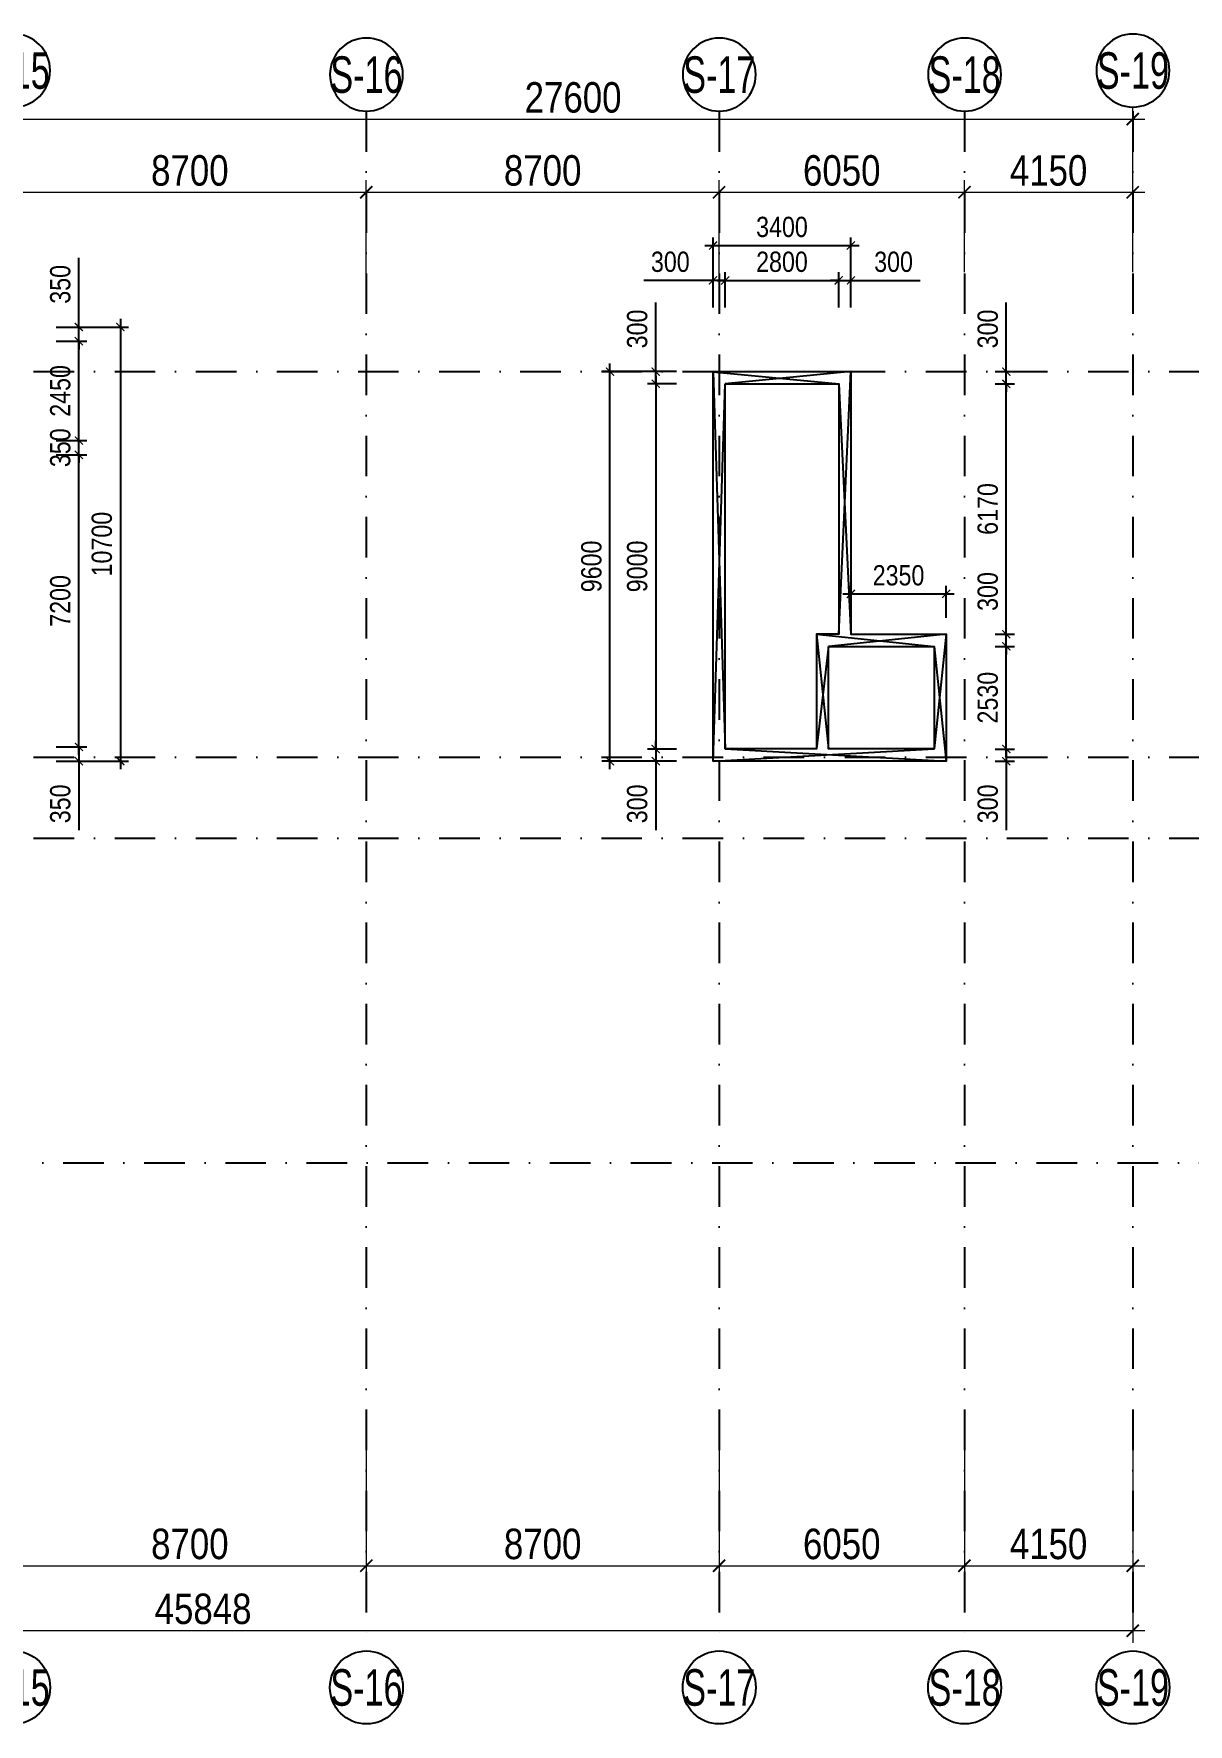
# Model space of a CAD drawing. Header units: millimetres. Extents: x 13965 to 1327256, y -72704 to 46237.
# Drawn here: x 1256346 to 1284813, y -45899 to -4237 of the extents above; entities that cross this region are included whole.
import ezdxf
from ezdxf.enums import TextEntityAlignment as Align

# ---------------------------------------------------------------- set-up
doc = ezdxf.new("R2010")
doc.units = ezdxf.units.MM
doc.header["$MEASUREMENT"] = 0
doc.linetypes.add('DASHDOT', pattern=[1, 0.5, -0.25, 0, -0.25])
for name, color, linetype in [('AUDIT_I_220807103235-17', 50, 'Continuous'), ('ccu11-Thay', 7, 'Continuous'), ('KC2-DIM', 251, 'Continuous'), ('KT-Dim', 8, 'Continuous'), ('KT-Luoi truc South Tower', 8, 'DASHDOT'), ('Xref_ST_MBDV Cot vach 30.7.2022|Xref_ST_MBDV Cot vach 30.7.2022|Xref_ST_MBDV Cot vach 30.7.2022|Xref_ST_MBDV Cot vach 30.7.2022|A-GRID-SYM', 50, 'Continuous')]:
    doc.layers.add(name, color=color, linetype=linetype)
doc.layers.add('KT-Kich thuoc', color=159, linetype='Continuous', lineweight=18)
doc.styles.add('Arial Narrow', font='ARIALN.TTF')
doc.styles.add('HBA-Text', font='GOTHIC.TTF')
doc.dimstyles.new('ccu12-200', dxfattribs={"dimscale": 200, "dimtxt": 2.5, "dimasz": 1, "dimexe": 1, "dimexo": 2, "dimgap": 1, "dimtad": 1, "dimdec": 0, "dimdsep": 46, "dimtxsty": 'Arial Narrow', "dimblk": 'ARCHTICK', "dimcen": -1, "dimdle": 1, "dimclrd": 256, "dimclre": 256, "dimclrt": 3, "dimadec": 0, "dimazin": 2, "dimtfac": 0.1, "dimtdec": 0, "dimtmove": 0, "dimatfit": 1, "dimldrblk": 'ARCHTICK', "dimfxl": 1, "dimtvp": 0.833333, "dimtolj": 1, "dimtzin": 12, "dimarcsym": 0})
doc.dimstyles.new('CCU_1-300', dxfattribs={"dimscale": 300, "dimtxt": 2.5, "dimasz": 1, "dimexe": 1, "dimexo": 2, "dimgap": 0.5, "dimtad": 1, "dimdec": 0, "dimdsep": 46, "dimtxsty": 'Arial Narrow', "dimblk": 'ARCHTICK', "dimcen": -1, "dimdle": 1, "dimclrd": 256, "dimclre": 256, "dimclrt": 3, "dimadec": 0, "dimazin": 2, "dimtfac": 0.1, "dimtdec": 0, "dimtix": 1, "dimtmove": 2, "dimatfit": 1, "dimfxl": 1, "dimtvp": 0.833333, "dimtolj": 1, "dimtzin": 12, "dimarcsym": 0})

# ---------------------------------------------------------------- blocks, each defined once
blk = doc.blocks.new('_ArchTick')
at = {"color": 0, "const_width": 0.15}
blk.add_lwpolyline([(-0.5, -0.5), (0.5, 0.5)], dxfattribs=at)
blk = doc.blocks.new('*D1047')
at = {"layer": 'Defpoints', "color": 0, "transparency": 16777216}
for p in [(-52171, 1204), (-6323, 1204), (-6323, -3959)]:
    blk.add_point(p, dxfattribs=at)
at = {"layer": 'KT-Kich thuoc', "lineweight": -2, "transparency": 16777216}
for p, q in [((-52171, 604), (-52171, -4259)), ((-6323, 604), (-6323, -4259)), ((-52471, -3959), (-6023, -3959))]:
    blk.add_line(p, q, dxfattribs=at)
at = {"layer": 'KT-Kich thuoc', "lineweight": -2, "transparency": 16777216, "xscale": 300, "yscale": 300, "zscale": 300, "rotation": 180}
blk.add_blockref('_ArchTick', (-52171, -3959), dxfattribs=at)
at = {"layer": 'KT-Kich thuoc', "lineweight": -2, "transparency": 16777216, "xscale": 300, "yscale": 300, "zscale": 300}
blk.add_blockref('_ArchTick', (-6323, -3959), dxfattribs=at)
at = {"layer": 'KT-Kich thuoc', "color": 3, "transparency": 16777216, "insert": (-29247, -3426), "char_height": 750, "attachment_point": 5, "style": 'Arial Narrow'}
blk.add_mtext('\\A1;45848', dxfattribs=at)
blk = doc.blocks.new('*D1069')
at = {"layer": 'Defpoints', "color": 0, "transparency": 16777216}
for p in [(-25223, 31492), (-33923, 28684, 0), (-25223, 28649, 0)]:
    blk.add_point(p, dxfattribs=at)
at = {"layer": 'KT-Kich thuoc', "lineweight": -2, "transparency": 16777216}
for p, q in [((-33923, 29284), (-33923, 31792)), ((-25223, 29249), (-25223, 31792)), ((-34223, 31492), (-24923, 31492))]:
    blk.add_line(p, q, dxfattribs=at)
at = {"layer": 'KT-Kich thuoc', "lineweight": -2, "transparency": 16777216, "xscale": 300, "yscale": 300, "zscale": 300, "rotation": 180}
blk.add_blockref('_ArchTick', (-33923, 31492), dxfattribs=at)
at = {"layer": 'KT-Kich thuoc', "lineweight": -2, "transparency": 16777216, "xscale": 300, "yscale": 300, "zscale": 300}
blk.add_blockref('_ArchTick', (-25223, 31492), dxfattribs=at)
at = {"layer": 'KT-Kich thuoc', "color": 3, "transparency": 16777216, "insert": (-29573, 32025), "char_height": 750, "attachment_point": 5, "style": 'Arial Narrow'}
blk.add_mtext('\\A1;8700', dxfattribs=at)
blk = doc.blocks.new('*D1070')
at = {"layer": 'Defpoints', "color": 0, "transparency": 16777216}
for p in [(-16523, 31492), (-16523, 28791, 0), (-25223, 28649, 0)]:
    blk.add_point(p, dxfattribs=at)
at = {"layer": 'KT-Kich thuoc', "lineweight": -2, "transparency": 16777216}
for p, q in [((-25223, 29249), (-25223, 31792)), ((-16523, 29391), (-16523, 31792)), ((-25523, 31492), (-16223, 31492))]:
    blk.add_line(p, q, dxfattribs=at)
at = {"layer": 'KT-Kich thuoc', "lineweight": -2, "transparency": 16777216, "xscale": 300, "yscale": 300, "zscale": 300, "rotation": 180}
blk.add_blockref('_ArchTick', (-25223, 31492), dxfattribs=at)
at = {"layer": 'KT-Kich thuoc', "lineweight": -2, "transparency": 16777216, "xscale": 300, "yscale": 300, "zscale": 300}
blk.add_blockref('_ArchTick', (-16523, 31492), dxfattribs=at)
at = {"layer": 'KT-Kich thuoc', "color": 3, "transparency": 16777216, "insert": (-20873, 32025), "char_height": 750, "attachment_point": 5, "style": 'Arial Narrow'}
blk.add_mtext('\\A1;8700', dxfattribs=at)
blk = doc.blocks.new('*D1071')
at = {"layer": 'Defpoints', "color": 0, "transparency": 16777216}
for p in [(-10473, 31492), (-16523, 28791), (-10473, 28921, 0)]:
    blk.add_point(p, dxfattribs=at)
at = {"layer": 'KT-Kich thuoc', "lineweight": -2, "transparency": 16777216}
for p, q in [((-16523, 29391), (-16523, 31792)), ((-10473, 29521), (-10473, 31792)), ((-16823, 31492), (-10173, 31492))]:
    blk.add_line(p, q, dxfattribs=at)
at = {"layer": 'KT-Kich thuoc', "lineweight": -2, "transparency": 16777216, "xscale": 300, "yscale": 300, "zscale": 300, "rotation": 180}
blk.add_blockref('_ArchTick', (-16523, 31492), dxfattribs=at)
at = {"layer": 'KT-Kich thuoc', "lineweight": -2, "transparency": 16777216, "xscale": 300, "yscale": 300, "zscale": 300}
blk.add_blockref('_ArchTick', (-10473, 31492), dxfattribs=at)
at = {"layer": 'KT-Kich thuoc', "color": 3, "transparency": 16777216, "insert": (-13498, 32025), "char_height": 750, "attachment_point": 5, "style": 'Arial Narrow'}
blk.add_mtext('\\A1;6050', dxfattribs=at)
blk = doc.blocks.new('*D1072')
at = {"layer": 'Defpoints', "color": 0, "transparency": 16777216}
for p in [(-6323, 31492), (-10473, 28921, 0), (-6323, 29040)]:
    blk.add_point(p, dxfattribs=at)
at = {"layer": 'KT-Kich thuoc', "lineweight": -2, "transparency": 16777216}
for p, q in [((-10473, 29521), (-10473, 31792)), ((-6323, 29640), (-6323, 31792)), ((-10773, 31492), (-6023, 31492))]:
    blk.add_line(p, q, dxfattribs=at)
at = {"layer": 'KT-Kich thuoc', "lineweight": -2, "transparency": 16777216, "xscale": 300, "yscale": 300, "zscale": 300, "rotation": 180}
blk.add_blockref('_ArchTick', (-10473, 31492), dxfattribs=at)
at = {"layer": 'KT-Kich thuoc', "lineweight": -2, "transparency": 16777216, "xscale": 300, "yscale": 300, "zscale": 300}
blk.add_blockref('_ArchTick', (-6323, 31492), dxfattribs=at)
at = {"layer": 'KT-Kich thuoc', "color": 3, "transparency": 16777216, "insert": (-8398, 32025), "char_height": 750, "attachment_point": 5, "style": 'Arial Narrow'}
blk.add_mtext('\\A1;4150', dxfattribs=at)
blk = doc.blocks.new('*D1073')
at = {"layer": 'Defpoints', "color": 0, "transparency": 16777216}
for p in [(-6323, 33292), (-33923, 28921), (-6323, 28921)]:
    blk.add_point(p, dxfattribs=at)
at = {"layer": 'KT-Kich thuoc', "lineweight": -2, "transparency": 16777216}
for p, q in [((-33923, 29521), (-33923, 33592)), ((-6323, 29521), (-6323, 33592)), ((-34223, 33292), (-6023, 33292))]:
    blk.add_line(p, q, dxfattribs=at)
at = {"layer": 'KT-Kich thuoc', "lineweight": -2, "transparency": 16777216, "xscale": 300, "yscale": 300, "zscale": 300, "rotation": 180}
blk.add_blockref('_ArchTick', (-33923, 33292), dxfattribs=at)
at = {"layer": 'KT-Kich thuoc', "lineweight": -2, "transparency": 16777216, "xscale": 300, "yscale": 300, "zscale": 300}
blk.add_blockref('_ArchTick', (-6323, 33292), dxfattribs=at)
at = {"layer": 'KT-Kich thuoc', "color": 3, "transparency": 16777216, "insert": (-20123, 33825), "char_height": 750, "attachment_point": 5, "style": 'Arial Narrow'}
blk.add_mtext('\\A1;27600', dxfattribs=at)
blk = doc.blocks.new('*D1076')
at = {"layer": 'Defpoints', "color": 0, "transparency": 16777216}
for p in [(-33923, 1204), (-25223, 1204), (-25223, -2359)]:
    blk.add_point(p, dxfattribs=at)
at = {"layer": 'KT-Kich thuoc', "lineweight": -2, "transparency": 16777216}
for p, q in [((-33923, 604), (-33923, -2659)), ((-25223, 604), (-25223, -2659)), ((-34223, -2359), (-24923, -2359))]:
    blk.add_line(p, q, dxfattribs=at)
at = {"layer": 'KT-Kich thuoc', "lineweight": -2, "transparency": 16777216, "xscale": 300, "yscale": 300, "zscale": 300, "rotation": 180}
blk.add_blockref('_ArchTick', (-33923, -2359), dxfattribs=at)
at = {"layer": 'KT-Kich thuoc', "lineweight": -2, "transparency": 16777216, "xscale": 300, "yscale": 300, "zscale": 300}
blk.add_blockref('_ArchTick', (-25223, -2359), dxfattribs=at)
at = {"layer": 'KT-Kich thuoc', "color": 3, "transparency": 16777216, "insert": (-29573, -1826), "char_height": 750, "attachment_point": 5, "style": 'Arial Narrow'}
blk.add_mtext('\\A1;8700', dxfattribs=at)
blk = doc.blocks.new('*D1077')
at = {"layer": 'Defpoints', "color": 0, "transparency": 16777216}
for p in [(-25223, 1204), (-16523, 1204), (-16523, -2359)]:
    blk.add_point(p, dxfattribs=at)
at = {"layer": 'KT-Kich thuoc', "lineweight": -2, "transparency": 16777216}
for p, q in [((-25223, 604), (-25223, -2659)), ((-16523, 604), (-16523, -2659)), ((-25523, -2359), (-16223, -2359))]:
    blk.add_line(p, q, dxfattribs=at)
at = {"layer": 'KT-Kich thuoc', "lineweight": -2, "transparency": 16777216, "xscale": 300, "yscale": 300, "zscale": 300, "rotation": 180}
blk.add_blockref('_ArchTick', (-25223, -2359), dxfattribs=at)
at = {"layer": 'KT-Kich thuoc', "lineweight": -2, "transparency": 16777216, "xscale": 300, "yscale": 300, "zscale": 300}
blk.add_blockref('_ArchTick', (-16523, -2359), dxfattribs=at)
at = {"layer": 'KT-Kich thuoc', "color": 3, "transparency": 16777216, "insert": (-20873, -1826), "char_height": 750, "attachment_point": 5, "style": 'Arial Narrow'}
blk.add_mtext('\\A1;8700', dxfattribs=at)
blk = doc.blocks.new('*D1078')
at = {"layer": 'Defpoints', "color": 0, "transparency": 16777216}
for p in [(-16523, 1204), (-10473, 1204), (-10473, -2359)]:
    blk.add_point(p, dxfattribs=at)
at = {"layer": 'KT-Kich thuoc', "lineweight": -2, "transparency": 16777216}
for p, q in [((-16523, 604), (-16523, -2659)), ((-10473, 604), (-10473, -2659)), ((-16823, -2359), (-10173, -2359))]:
    blk.add_line(p, q, dxfattribs=at)
at = {"layer": 'KT-Kich thuoc', "lineweight": -2, "transparency": 16777216, "xscale": 300, "yscale": 300, "zscale": 300, "rotation": 180}
blk.add_blockref('_ArchTick', (-16523, -2359), dxfattribs=at)
at = {"layer": 'KT-Kich thuoc', "lineweight": -2, "transparency": 16777216, "xscale": 300, "yscale": 300, "zscale": 300}
blk.add_blockref('_ArchTick', (-10473, -2359), dxfattribs=at)
at = {"layer": 'KT-Kich thuoc', "color": 3, "transparency": 16777216, "insert": (-13498, -1826), "char_height": 750, "attachment_point": 5, "style": 'Arial Narrow'}
blk.add_mtext('\\A1;6050', dxfattribs=at)
blk = doc.blocks.new('*D1079')
at = {"layer": 'Defpoints', "color": 0, "transparency": 16777216}
for p in [(-10473, 1204), (-6323, 1204), (-6323, -2359)]:
    blk.add_point(p, dxfattribs=at)
at = {"layer": 'KT-Kich thuoc', "lineweight": -2, "transparency": 16777216}
for p, q in [((-10473, 604), (-10473, -2659)), ((-6323, 604), (-6323, -2659)), ((-10773, -2359), (-6023, -2359))]:
    blk.add_line(p, q, dxfattribs=at)
at = {"layer": 'KT-Kich thuoc', "lineweight": -2, "transparency": 16777216, "xscale": 300, "yscale": 300, "zscale": 300, "rotation": 180}
blk.add_blockref('_ArchTick', (-10473, -2359), dxfattribs=at)
at = {"layer": 'KT-Kich thuoc', "lineweight": -2, "transparency": 16777216, "xscale": 300, "yscale": 300, "zscale": 300}
blk.add_blockref('_ArchTick', (-6323, -2359), dxfattribs=at)
at = {"layer": 'KT-Kich thuoc', "color": 3, "transparency": 16777216, "insert": (-8398, -1826), "char_height": 750, "attachment_point": 5, "style": 'Arial Narrow'}
blk.add_mtext('\\A1;4150', dxfattribs=at)
blk = doc.blocks.new('GRID-SYM-flat-73')
at = {"layer": 'Xref_ST_MBDV Cot vach 30.7.2022|Xref_ST_MBDV Cot vach 30.7.2022|Xref_ST_MBDV Cot vach 30.7.2022|Xref_ST_MBDV Cot vach 30.7.2022|A-GRID-SYM'}
blk.add_circle((0, 0, 0), 900, dxfattribs=at)
at = {"layer": 'Xref_ST_MBDV Cot vach 30.7.2022|Xref_ST_MBDV Cot vach 30.7.2022|Xref_ST_MBDV Cot vach 30.7.2022|Xref_ST_MBDV Cot vach 30.7.2022|A-GRID-SYM', "style": 'HBA-Text'}
blk.add_attdef('GRID', text='', height=900, rotation=359.6303, dxfattribs=at).set_placement((0, 0, 0), align=Align.MIDDLE_CENTER)
blk = doc.blocks.new('*D968')
at = {"layer": 'Defpoints', "color": 0, "transparency": 16777216}
for p in [(1256498, -21814), (1257457, -21814), (1256498, -22164)]:
    blk.add_point(p, dxfattribs=at)
at = {"layer": 'KC2-DIM', "lineweight": -2, "transparency": 16777216}
for p, q in [((1257457, -21814), (1257457, -21614)), ((1256898, -21814), (1257657, -21814)), ((1257457, -21814), (1257457, -22164)), ((1256898, -22164), (1257657, -22164)), ((1257457, -22164), (1257457, -23868))]:
    blk.add_line(p, q, dxfattribs=at)
at = {"layer": 'KC2-DIM', "lineweight": -2, "transparency": 16777216, "xscale": 200, "yscale": 200, "zscale": 200}
for p, rotation in [((1257457, -21814), 270), ((1257457, -22164), 90)]:
    blk.add_blockref('_ArchTick', p, dxfattribs=dict(at, rotation=rotation))
at = {"layer": 'KC2-DIM', "color": 3, "transparency": 16777216, "insert": (1257001, -23216), "char_height": 500, "attachment_point": 5, "rotation": 90, "style": 'Arial Narrow'}
blk.add_mtext('\\A1;350', dxfattribs=at)
blk = doc.blocks.new('*D969')
at = {"layer": 'Defpoints', "color": 0, "transparency": 16777216}
for p in [(1256498, -14614), (1257457, -14614), (1256498, -21814)]:
    blk.add_point(p, dxfattribs=at)
at = {"layer": 'KC2-DIM', "lineweight": -2, "transparency": 16777216}
for p, q in [((1257457, -22014), (1257457, -14414)), ((1256898, -14614), (1257657, -14614)), ((1256898, -21814), (1257657, -21814))]:
    blk.add_line(p, q, dxfattribs=at)
at = {"layer": 'KC2-DIM', "lineweight": -2, "transparency": 16777216, "xscale": 200, "yscale": 200, "zscale": 200}
for p, rotation in [((1257457, -14614), 90), ((1257457, -21814), 270)]:
    blk.add_blockref('_ArchTick', p, dxfattribs=dict(at, rotation=rotation))
at = {"layer": 'KC2-DIM', "color": 3, "transparency": 16777216, "insert": (1257001, -18214), "char_height": 500, "attachment_point": 5, "rotation": 90, "style": 'Arial Narrow'}
blk.add_mtext('\\A1;7200', dxfattribs=at)
blk = doc.blocks.new('*D970')
at = {"layer": 'Defpoints', "color": 0, "transparency": 16777216}
for p in [(1256498, -14264), (1257457, -14264), (1256498, -14614)]:
    blk.add_point(p, dxfattribs=at)
at = {"layer": 'KC2-DIM', "lineweight": -2, "transparency": 16777216}
for p, q in [((1257457, -14264), (1257457, -14064)), ((1256898, -14264), (1257657, -14264)), ((1257457, -14614), (1257457, -14264)), ((1256898, -14614), (1257657, -14614)), ((1257457, -14614), (1257457, -14814))]:
    blk.add_line(p, q, dxfattribs=at)
at = {"layer": 'KC2-DIM', "lineweight": -2, "transparency": 16777216, "xscale": 200, "yscale": 200, "zscale": 200}
for p, rotation in [((1257457, -14264), 270), ((1257457, -14614), 90)]:
    blk.add_blockref('_ArchTick', p, dxfattribs=dict(at, rotation=rotation))
at = {"layer": 'KC2-DIM', "color": 3, "transparency": 16777216, "insert": (1257001, -14439), "char_height": 500, "attachment_point": 5, "rotation": 90, "style": 'Arial Narrow'}
blk.add_mtext('\\A1;350', dxfattribs=at)
blk = doc.blocks.new('*D971')
at = {"layer": 'Defpoints', "color": 0, "transparency": 16777216}
for p in [(1256498, -11814), (1257457, -11814), (1256498, -14264)]:
    blk.add_point(p, dxfattribs=at)
at = {"layer": 'KC2-DIM', "lineweight": -2, "transparency": 16777216}
for p, q in [((1257457, -14464), (1257457, -11614)), ((1256898, -11814), (1257657, -11814)), ((1256898, -14264), (1257657, -14264))]:
    blk.add_line(p, q, dxfattribs=at)
at = {"layer": 'KC2-DIM', "lineweight": -2, "transparency": 16777216, "xscale": 200, "yscale": 200, "zscale": 200}
for p, rotation in [((1257457, -11814), 90), ((1257457, -14264), 270)]:
    blk.add_blockref('_ArchTick', p, dxfattribs=dict(at, rotation=rotation))
at = {"layer": 'KC2-DIM', "color": 3, "transparency": 16777216, "insert": (1257001, -13039), "char_height": 500, "attachment_point": 5, "rotation": 90, "style": 'Arial Narrow'}
blk.add_mtext('\\A1;2450', dxfattribs=at)
blk = doc.blocks.new('*D972')
at = {"layer": 'Defpoints', "color": 0, "transparency": 16777216}
for p in [(1256498, -11464), (1257457, -11464), (1256498, -11814)]:
    blk.add_point(p, dxfattribs=at)
at = {"layer": 'KC2-DIM', "lineweight": -2, "transparency": 16777216}
for p, q in [((1257457, -11464), (1257457, -9759)), ((1256898, -11464), (1257657, -11464)), ((1257457, -11814), (1257457, -11464)), ((1256898, -11814), (1257657, -11814)), ((1257457, -11814), (1257457, -12014))]:
    blk.add_line(p, q, dxfattribs=at)
at = {"layer": 'KC2-DIM', "lineweight": -2, "transparency": 16777216, "xscale": 200, "yscale": 200, "zscale": 200}
for p, rotation in [((1257457, -11464), 270), ((1257457, -11814), 90)]:
    blk.add_blockref('_ArchTick', p, dxfattribs=dict(at, rotation=rotation))
at = {"layer": 'KC2-DIM', "color": 3, "transparency": 16777216, "insert": (1257001, -10412), "char_height": 500, "attachment_point": 5, "rotation": 90, "style": 'Arial Narrow'}
blk.add_mtext('\\A1;350', dxfattribs=at)
blk = doc.blocks.new('*D973')
at = {"layer": 'Defpoints', "color": 0, "transparency": 16777216}
for p in [(1256498, -11464), (1256498, -22164), (1258481, -22164)]:
    blk.add_point(p, dxfattribs=at)
at = {"layer": 'KC2-DIM', "lineweight": -2, "transparency": 16777216}
for p, q in [((1256898, -11464), (1258681, -11464)), ((1258481, -11264), (1258481, -22364)), ((1256898, -22164), (1258681, -22164))]:
    blk.add_line(p, q, dxfattribs=at)
at = {"layer": 'KC2-DIM', "lineweight": -2, "transparency": 16777216, "xscale": 200, "yscale": 200, "zscale": 200}
for p, rotation in [((1258481, -11464), 90), ((1258481, -22164), 270)]:
    blk.add_blockref('_ArchTick', p, dxfattribs=dict(at, rotation=rotation))
at = {"layer": 'KC2-DIM', "color": 3, "transparency": 16777216, "insert": (1258026, -16814), "char_height": 500, "attachment_point": 5, "rotation": 90, "style": 'Arial Narrow'}
blk.add_mtext('\\A1;10700', dxfattribs=at)
blk = doc.blocks.new('*D977')
at = {"layer": 'Defpoints', "color": 0, "transparency": 16777216}
for p in [(1271682, -12564), (1272592, -12564), (1272592, -12864)]:
    blk.add_point(p, dxfattribs=at)
at = {"layer": 'KC2-DIM', "lineweight": -2, "transparency": 16777216}
for p, q in [((1271682, -12564), (1271682, -10859)), ((1272192, -12564), (1271482, -12564)), ((1272192, -12864), (1271482, -12864)), ((1271682, -12864), (1271682, -12564)), ((1271682, -12864), (1271682, -13064))]:
    blk.add_line(p, q, dxfattribs=at)
at = {"layer": 'KC2-DIM', "lineweight": -2, "transparency": 16777216, "xscale": 200, "yscale": 200, "zscale": 200}
for p, rotation in [((1271682, -12564), 270), ((1271682, -12864), 90)]:
    blk.add_blockref('_ArchTick', p, dxfattribs=dict(at, rotation=rotation))
at = {"layer": 'KC2-DIM', "color": 3, "transparency": 16777216, "insert": (1271227, -11512), "char_height": 500, "attachment_point": 5, "rotation": 90, "style": 'Arial Narrow'}
blk.add_mtext('\\A1;300', dxfattribs=at)
blk = doc.blocks.new('*D978')
at = {"layer": 'Defpoints', "color": 0, "transparency": 16777216}
for p in [(1272592, -12864), (1271682, -21864), (1272592, -21864)]:
    blk.add_point(p, dxfattribs=at)
at = {"layer": 'KC2-DIM', "lineweight": -2, "transparency": 16777216}
for p, q in [((1272192, -12864), (1271482, -12864)), ((1271682, -12664), (1271682, -22064)), ((1272192, -21864), (1271482, -21864))]:
    blk.add_line(p, q, dxfattribs=at)
at = {"layer": 'KC2-DIM', "lineweight": -2, "transparency": 16777216, "xscale": 200, "yscale": 200, "zscale": 200}
for p, rotation in [((1271682, -12864), 90), ((1271682, -21864), 270)]:
    blk.add_blockref('_ArchTick', p, dxfattribs=dict(at, rotation=rotation))
at = {"layer": 'KC2-DIM', "color": 3, "transparency": 16777216, "insert": (1271227, -17364), "char_height": 500, "attachment_point": 5, "rotation": 90, "style": 'Arial Narrow'}
blk.add_mtext('\\A1;9000', dxfattribs=at)
blk = doc.blocks.new('*D979')
at = {"layer": 'Defpoints', "color": 0, "transparency": 16777216}
for p in [(1272592, -21864), (1271682, -22164), (1272592, -22164)]:
    blk.add_point(p, dxfattribs=at)
at = {"layer": 'KC2-DIM', "lineweight": -2, "transparency": 16777216}
for p, q in [((1272192, -21864), (1271482, -21864)), ((1271682, -21864), (1271682, -21664)), ((1271682, -21864), (1271682, -22164)), ((1272192, -22164), (1271482, -22164)), ((1271682, -22164), (1271682, -23868))]:
    blk.add_line(p, q, dxfattribs=at)
at = {"layer": 'KC2-DIM', "lineweight": -2, "transparency": 16777216, "xscale": 200, "yscale": 200, "zscale": 200}
for p, rotation in [((1271682, -21864), 270), ((1271682, -22164), 90)]:
    blk.add_blockref('_ArchTick', p, dxfattribs=dict(at, rotation=rotation))
at = {"layer": 'KC2-DIM', "color": 3, "transparency": 16777216, "insert": (1271227, -23216), "char_height": 500, "attachment_point": 5, "rotation": 90, "style": 'Arial Narrow'}
blk.add_mtext('\\A1;300', dxfattribs=at)
blk = doc.blocks.new('*D980')
at = {"layer": 'Defpoints', "color": 0, "transparency": 16777216}
for p in [(1270553, -12564), (1272592, -12564), (1272592, -22164)]:
    blk.add_point(p, dxfattribs=at)
at = {"layer": 'KC2-DIM', "lineweight": -2, "transparency": 16777216}
for p, q in [((1270553, -22364), (1270553, -12364)), ((1272192, -12564), (1270353, -12564)), ((1272192, -22164), (1270353, -22164))]:
    blk.add_line(p, q, dxfattribs=at)
at = {"layer": 'KC2-DIM', "lineweight": -2, "transparency": 16777216, "xscale": 200, "yscale": 200, "zscale": 200}
for p, rotation in [((1270553, -12564), 90), ((1270553, -22164), 270)]:
    blk.add_blockref('_ArchTick', p, dxfattribs=dict(at, rotation=rotation))
at = {"layer": 'KC2-DIM', "color": 3, "transparency": 16777216, "insert": (1270098, -17364), "char_height": 500, "attachment_point": 5, "rotation": 90, "style": 'Arial Narrow'}
blk.add_mtext('\\A1;9600', dxfattribs=at)
blk = doc.blocks.new('*D981')
at = {"layer": 'Defpoints', "color": 0, "transparency": 16777216}
for p in [(1273095, -10315), (1273095, -11386), (1273395, -11386)]:
    blk.add_point(p, dxfattribs=at)
at = {"layer": 'KC2-DIM', "lineweight": -2, "transparency": 16777216}
for p, q in [((1273095, -10315), (1271390, -10315)), ((1273095, -10986), (1273095, -10115)), ((1273395, -10315), (1273095, -10315)), ((1273395, -10986), (1273395, -10115)), ((1273395, -10315), (1273595, -10315))]:
    blk.add_line(p, q, dxfattribs=at)
at = {"layer": 'KC2-DIM', "lineweight": -2, "transparency": 16777216, "xscale": 200, "yscale": 200, "zscale": 200}
blk.add_blockref('_ArchTick', (1273095, -10315), dxfattribs=at)
at = {"layer": 'KC2-DIM', "lineweight": -2, "transparency": 16777216, "xscale": 200, "yscale": 200, "zscale": 200, "rotation": 180}
blk.add_blockref('_ArchTick', (1273395, -10315), dxfattribs=at)
at = {"layer": 'KC2-DIM', "color": 3, "transparency": 16777216, "insert": (1272042, -9859), "char_height": 500, "attachment_point": 5, "style": 'Arial Narrow'}
blk.add_mtext('\\A1;300', dxfattribs=at)
blk = doc.blocks.new('*D982')
at = {"layer": 'Defpoints', "color": 0, "transparency": 16777216}
for p in [(1276195, -10315), (1273395, -11386), (1276195, -11386)]:
    blk.add_point(p, dxfattribs=at)
at = {"layer": 'KC2-DIM', "lineweight": -2, "transparency": 16777216}
for p, q in [((1273195, -10315), (1276395, -10315)), ((1273395, -10986), (1273395, -10115)), ((1276195, -10986), (1276195, -10115))]:
    blk.add_line(p, q, dxfattribs=at)
at = {"layer": 'KC2-DIM', "lineweight": -2, "transparency": 16777216, "xscale": 200, "yscale": 200, "zscale": 200, "rotation": 180}
blk.add_blockref('_ArchTick', (1273395, -10315), dxfattribs=at)
at = {"layer": 'KC2-DIM', "lineweight": -2, "transparency": 16777216, "xscale": 200, "yscale": 200, "zscale": 200}
blk.add_blockref('_ArchTick', (1276195, -10315), dxfattribs=at)
at = {"layer": 'KC2-DIM', "color": 3, "transparency": 16777216, "insert": (1274795, -9859), "char_height": 500, "attachment_point": 5, "style": 'Arial Narrow'}
blk.add_mtext('\\A1;2800', dxfattribs=at)
blk = doc.blocks.new('*D983')
at = {"layer": 'Defpoints', "color": 0, "transparency": 16777216}
for p in [(1276495, -10315), (1276195, -11386), (1276495, -11386)]:
    blk.add_point(p, dxfattribs=at)
at = {"layer": 'KC2-DIM', "lineweight": -2, "transparency": 16777216}
for p, q in [((1276195, -10315), (1275995, -10315)), ((1276195, -10986), (1276195, -10115)), ((1276195, -10315), (1276495, -10315)), ((1276495, -10986), (1276495, -10115)), ((1276495, -10315), (1278199, -10315))]:
    blk.add_line(p, q, dxfattribs=at)
at = {"layer": 'KC2-DIM', "lineweight": -2, "transparency": 16777216, "xscale": 200, "yscale": 200, "zscale": 200}
blk.add_blockref('_ArchTick', (1276195, -10315), dxfattribs=at)
at = {"layer": 'KC2-DIM', "lineweight": -2, "transparency": 16777216, "xscale": 200, "yscale": 200, "zscale": 200, "rotation": 180}
blk.add_blockref('_ArchTick', (1276495, -10315), dxfattribs=at)
at = {"layer": 'KC2-DIM', "color": 3, "transparency": 16777216, "insert": (1277547, -9859), "char_height": 500, "attachment_point": 5, "style": 'Arial Narrow'}
blk.add_mtext('\\A1;300', dxfattribs=at)
blk = doc.blocks.new('*D984')
at = {"layer": 'Defpoints', "color": 0, "transparency": 16777216}
for p in [(1276495, -9455), (1273095, -11386), (1276495, -11386)]:
    blk.add_point(p, dxfattribs=at)
at = {"layer": 'KC2-DIM', "lineweight": -2, "transparency": 16777216}
for p, q in [((1272895, -9455), (1276695, -9455)), ((1273095, -10986), (1273095, -9255)), ((1276495, -10986), (1276495, -9255))]:
    blk.add_line(p, q, dxfattribs=at)
at = {"layer": 'KC2-DIM', "lineweight": -2, "transparency": 16777216, "xscale": 200, "yscale": 200, "zscale": 200, "rotation": 180}
blk.add_blockref('_ArchTick', (1273095, -9455), dxfattribs=at)
at = {"layer": 'KC2-DIM', "lineweight": -2, "transparency": 16777216, "xscale": 200, "yscale": 200, "zscale": 200}
blk.add_blockref('_ArchTick', (1276495, -9455), dxfattribs=at)
at = {"layer": 'KC2-DIM', "color": 3, "transparency": 16777216, "insert": (1274795, -9000), "char_height": 500, "attachment_point": 5, "style": 'Arial Narrow'}
blk.add_mtext('\\A1;3400', dxfattribs=at)
blk = doc.blocks.new('*D985')
at = {"layer": 'Defpoints', "color": 0, "transparency": 16777216}
for p in [(1279656, -21864), (1279656, -22164), (1280327, -22164)]:
    blk.add_point(p, dxfattribs=at)
at = {"layer": 'KC2-DIM', "lineweight": -2, "transparency": 16777216}
for p, q in [((1280056, -21864), (1280527, -21864)), ((1280327, -21864), (1280327, -21664)), ((1280327, -21864), (1280327, -22164)), ((1280056, -22164), (1280527, -22164)), ((1280327, -22164), (1280327, -23868))]:
    blk.add_line(p, q, dxfattribs=at)
at = {"layer": 'KC2-DIM', "lineweight": -2, "transparency": 16777216, "xscale": 200, "yscale": 200, "zscale": 200}
for p, rotation in [((1280327, -21864), 270), ((1280327, -22164), 90)]:
    blk.add_blockref('_ArchTick', p, dxfattribs=dict(at, rotation=rotation))
at = {"layer": 'KC2-DIM', "color": 3, "transparency": 16777216, "insert": (1279871, -23216), "char_height": 500, "attachment_point": 5, "rotation": 90, "style": 'Arial Narrow'}
blk.add_mtext('\\A1;300', dxfattribs=at)
blk = doc.blocks.new('*D986')
at = {"layer": 'Defpoints', "color": 0, "transparency": 16777216}
for p in [(1279656, -19334), (1280327, -19334), (1279656, -21864)]:
    blk.add_point(p, dxfattribs=at)
at = {"layer": 'KC2-DIM', "lineweight": -2, "transparency": 16777216}
for p, q in [((1280327, -22064), (1280327, -19134)), ((1280056, -19334), (1280527, -19334)), ((1280056, -21864), (1280527, -21864))]:
    blk.add_line(p, q, dxfattribs=at)
at = {"layer": 'KC2-DIM', "lineweight": -2, "transparency": 16777216, "xscale": 200, "yscale": 200, "zscale": 200}
for p, rotation in [((1280327, -19334), 90), ((1280327, -21864), 270)]:
    blk.add_blockref('_ArchTick', p, dxfattribs=dict(at, rotation=rotation))
at = {"layer": 'KC2-DIM', "color": 3, "transparency": 16777216, "insert": (1279871, -20599), "char_height": 500, "attachment_point": 5, "rotation": 90, "style": 'Arial Narrow'}
blk.add_mtext('\\A1;2530', dxfattribs=at)
blk = doc.blocks.new('*D987')
at = {"layer": 'Defpoints', "color": 0, "transparency": 16777216}
for p in [(1279656, -19034), (1280327, -19034), (1279656, -19334)]:
    blk.add_point(p, dxfattribs=at)
at = {"layer": 'KC2-DIM', "lineweight": -2, "transparency": 16777216}
for p, q in [((1280327, -19034), (1280327, -17329)), ((1280056, -19034), (1280527, -19034)), ((1280327, -19334), (1280327, -19034)), ((1280056, -19334), (1280527, -19334)), ((1280327, -19334), (1280327, -19534))]:
    blk.add_line(p, q, dxfattribs=at)
at = {"layer": 'KC2-DIM', "lineweight": -2, "transparency": 16777216, "xscale": 200, "yscale": 200, "zscale": 200}
for p, rotation in [((1280327, -19034), 270), ((1280327, -19334), 90)]:
    blk.add_blockref('_ArchTick', p, dxfattribs=dict(at, rotation=rotation))
at = {"layer": 'KC2-DIM', "color": 3, "transparency": 16777216, "insert": (1279871, -17982), "char_height": 500, "attachment_point": 5, "rotation": 90, "style": 'Arial Narrow'}
blk.add_mtext('\\A1;300', dxfattribs=at)
blk = doc.blocks.new('*D988')
at = {"layer": 'Defpoints', "color": 0, "transparency": 16777216}
for p in [(1279656, -12864), (1280327, -12864), (1279656, -19034)]:
    blk.add_point(p, dxfattribs=at)
at = {"layer": 'KC2-DIM', "lineweight": -2, "transparency": 16777216}
for p, q in [((1280056, -12864), (1280527, -12864)), ((1280327, -19234), (1280327, -12664)), ((1280056, -19034), (1280527, -19034))]:
    blk.add_line(p, q, dxfattribs=at)
at = {"layer": 'KC2-DIM', "lineweight": -2, "transparency": 16777216, "xscale": 200, "yscale": 200, "zscale": 200}
for p, rotation in [((1280327, -12864), 90), ((1280327, -19034), 270)]:
    blk.add_blockref('_ArchTick', p, dxfattribs=dict(at, rotation=rotation))
at = {"layer": 'KC2-DIM', "color": 3, "transparency": 16777216, "insert": (1279871, -15949), "char_height": 500, "attachment_point": 5, "rotation": 90, "style": 'Arial Narrow'}
blk.add_mtext('\\A1;6170', dxfattribs=at)
blk = doc.blocks.new('*D989')
at = {"layer": 'Defpoints', "color": 0, "transparency": 16777216}
for p in [(1279656, -12564), (1279656, -12864), (1280327, -12564)]:
    blk.add_point(p, dxfattribs=at)
at = {"layer": 'KC2-DIM', "lineweight": -2, "transparency": 16777216}
for p, q in [((1280327, -12564), (1280327, -10859)), ((1280056, -12564), (1280527, -12564)), ((1280056, -12864), (1280527, -12864)), ((1280327, -12864), (1280327, -12564)), ((1280327, -12864), (1280327, -13064))]:
    blk.add_line(p, q, dxfattribs=at)
at = {"layer": 'KC2-DIM', "lineweight": -2, "transparency": 16777216, "xscale": 200, "yscale": 200, "zscale": 200}
for p, rotation in [((1280327, -12564), 270), ((1280327, -12864), 90)]:
    blk.add_blockref('_ArchTick', p, dxfattribs=dict(at, rotation=rotation))
at = {"layer": 'KC2-DIM', "color": 3, "transparency": 16777216, "insert": (1279871, -11512), "char_height": 500, "attachment_point": 5, "rotation": 90, "style": 'Arial Narrow'}
blk.add_mtext('\\A1;300', dxfattribs=at)
blk = doc.blocks.new('*D990')
at = {"layer": 'Defpoints', "color": 0, "transparency": 16777216}
for p in [(1278845, -18042), (1276495, -18720), (1278845, -19034)]:
    blk.add_point(p, dxfattribs=at)
at = {"layer": 'KC2-DIM', "lineweight": -2, "transparency": 16777216}
for p, q in [((1276495, -18320), (1276495, -17842)), ((1278845, -18634), (1278845, -17842)), ((1276295, -18042), (1279045, -18042))]:
    blk.add_line(p, q, dxfattribs=at)
at = {"layer": 'KC2-DIM', "lineweight": -2, "transparency": 16777216, "xscale": 200, "yscale": 200, "zscale": 200, "rotation": 180}
blk.add_blockref('_ArchTick', (1276495, -18042), dxfattribs=at)
at = {"layer": 'KC2-DIM', "lineweight": -2, "transparency": 16777216, "xscale": 200, "yscale": 200, "zscale": 200}
blk.add_blockref('_ArchTick', (1278845, -18042), dxfattribs=at)
at = {"layer": 'KC2-DIM', "color": 3, "transparency": 16777216, "insert": (1277670, -17586), "char_height": 500, "attachment_point": 5, "style": 'Arial Narrow'}
blk.add_mtext('\\A1;2350', dxfattribs=at)
blk = doc.blocks.new('Asix South Tower')
at = {"layer": 'KT-Luoi truc South Tower', "ltscale": 2000}
for p, q in [((-25223, 33491.9), (-25223, -4459.1)), ((-16523, 33491.9), (-16523, -4459.1)), ((-10473, 33491.9), (-10473, -4459.1)), ((-6323, 33491.9), (-6323, -4459.1)), ((-49426.2, 27070.4), (10118.8, 27070.4)), ((-49426.2, 17570.4), (10118.8, 17570.4)), ((-49426.2, 15570.4), (10118.8, 15570.4)), ((-52698.1, 7570.4), (10118.8, 7570.4))]:
    blk.add_line(p, q, dxfattribs=at)
at = {"layer": 'KT-Dim'}
ref = blk.add_blockref('GRID-SYM-flat-73', (-33917.9, 34491.9, 0), dxfattribs=dict(at, xscale=-1, rotation=179.6748020054017))
ref.add_attrib('GRID', 'S-15', dxfattribs={"layer": 'AUDIT_I_220807103235-17', "height": 900, "style": 'HBA-Text', "width": 0.7}).set_placement((-33917.9, 34491.9, 0), align=Align.MIDDLE_CENTER)
ref = blk.add_blockref('GRID-SYM-flat-73', (-25217.9, 34391.9, 0), dxfattribs=dict(at, xscale=-1, rotation=179.6748020054017))
ref.add_attrib('GRID', 'S-16', dxfattribs={"layer": 'AUDIT_I_220807103235-17', "height": 900, "style": 'HBA-Text', "width": 0.7}).set_placement((-25217.9, 34391.9, 0), align=Align.MIDDLE_CENTER)
ref = blk.add_blockref('GRID-SYM-flat-73', (-16517.9, 34391.9, 0), dxfattribs=dict(at, xscale=-1, rotation=179.6748020054017))
ref.add_attrib('GRID', 'S-17', dxfattribs={"layer": 'AUDIT_I_220807103235-17', "height": 900, "style": 'HBA-Text', "width": 0.7}).set_placement((-16517.9, 34391.9, 0), align=Align.MIDDLE_CENTER)
ref = blk.add_blockref('GRID-SYM-flat-73', (-10467.9, 34391.9, 0), dxfattribs=dict(at, xscale=-1, rotation=179.6748020054017))
ref.add_attrib('GRID', 'S-18', dxfattribs={"layer": 'AUDIT_I_220807103235-17', "height": 900, "style": 'HBA-Text', "width": 0.7}).set_placement((-10467.9, 34391.9, 0), align=Align.MIDDLE_CENTER)
ref = blk.add_blockref('GRID-SYM-flat-73', (-6317.9, 34491.9, 0), dxfattribs=dict(at, xscale=-1, rotation=179.6748020054017))
ref.add_attrib('GRID', 'S-19', dxfattribs={"layer": 'AUDIT_I_220807103235-17', "height": 900, "style": 'HBA-Text', "width": 0.7}).set_placement((-6317.9, 34491.9, 0), align=Align.MIDDLE_CENTER)
ref = blk.add_blockref('GRID-SYM-flat-73', (-33917.9, -5359.1, 0), dxfattribs=dict(at, rotation=0.325197994598278))
ref.add_attrib('GRID', 'S-15', dxfattribs={"layer": 'AUDIT_I_220807103235-17', "height": 900, "style": 'HBA-Text', "width": 0.7}).set_placement((-33917.9, -5359.1, 0), align=Align.MIDDLE_CENTER)
ref = blk.add_blockref('GRID-SYM-flat-73', (-25217.9, -5359.1, 0), dxfattribs=dict(at, rotation=0.325197994598278))
ref.add_attrib('GRID', 'S-16', dxfattribs={"layer": 'AUDIT_I_220807103235-17', "height": 900, "style": 'HBA-Text', "width": 0.7}).set_placement((-25217.9, -5359.1, 0), align=Align.MIDDLE_CENTER)
ref = blk.add_blockref('GRID-SYM-flat-73', (-16517.9, -5359.1, 0), dxfattribs=dict(at, rotation=0.325197994598278))
ref.add_attrib('GRID', 'S-17', dxfattribs={"layer": 'AUDIT_I_220807103235-17', "height": 900, "style": 'HBA-Text', "width": 0.7}).set_placement((-16517.9, -5359.1, 0), align=Align.MIDDLE_CENTER)
ref = blk.add_blockref('GRID-SYM-flat-73', (-10467.9, -5359.1, 0), dxfattribs=dict(at, rotation=0.325197994598278))
ref.add_attrib('GRID', 'S-18', dxfattribs={"layer": 'AUDIT_I_220807103235-17', "height": 900, "style": 'HBA-Text', "width": 0.7}).set_placement((-10467.9, -5359.1, 0), align=Align.MIDDLE_CENTER)
ref = blk.add_blockref('GRID-SYM-flat-73', (-6317.9, -5359.1, 0), dxfattribs=dict(at, rotation=0.325197994598278))
ref.add_attrib('GRID', 'S-19', dxfattribs={"layer": 'AUDIT_I_220807103235-17', "height": 900, "style": 'HBA-Text', "width": 0.7}).set_placement((-6317.9, -5359.1, 0), align=Align.MIDDLE_CENTER)
at = {"layer": 'KT-Kich thuoc'}
for base, p1, p2, picture, middle in [((-6323, 33291.9), (-33923, 28921.3), (-6323, 28921.3), '*D1073', (-20123, 33824.8)), ((-25223, 31491.9), (-33923, 28684.3, 0), (-25223, 28648.7, 0), '*D1069', (-29573, 32024.8)), ((-16523, 31491.9), (-25223, 28648.7, 0), (-16523, 28791, 0), '*D1070', (-20873, 32024.8)), ((-10473, 31491.9), (-16523, 28791), (-10473, 28921.3, 0), '*D1071', (-13498, 32024.8)), ((-6323, 31491.9), (-10473, 28921.3, 0), (-6323, 29040.1), '*D1072', (-8398, 32024.8)), ((-6323, -3959.1), (-52170.8, 1204.1), (-6323, 1204.1), '*D1047', (-29246.9, -3426.2)), ((-25223, -2359.1), (-33923, 1204.1), (-25223, 1204.1), '*D1076', (-29573, -1826.2)), ((-16523, -2359.1), (-25223, 1204.1), (-16523, 1204.1), '*D1077', (-20873, -1826.2)), ((-10473, -2359.1), (-16523, 1204.1), (-10473, 1204.1), '*D1078', (-13498, -1826.2)), ((-6323, -2359.1), (-10473, 1204.1), (-6323, 1204.1), '*D1079', (-8398, -1826.2))]:
    dim = blk.add_linear_dim(base=base, p1=p1, p2=p2, dimstyle='CCU_1-300', dxfattribs=at)
    dim.commit()
    dim.dimension.update_dxf_attribs({"geometry": picture, "text_midpoint": middle})

msp = doc.modelspace()

# ---------------------------------------------------------------- linework, layer by layer
at = {"layer": 'ccu11-Thay', "color": 6, "ltscale": 0.5}
msp.add_lwpolyline([(1273096, -12563.9), (1276494.7, -12563.9), (1276494.7, -19033.9), (1278844.7, -19033.9), (1278844.7, -22163.9), (1273094.7, -22163.9), (1273094.7, -12565.2, -0.4142136)], format="xyb", close=True, dxfattribs=at)
for points in [[(1273394.7, -12863.9), (1276194.7, -12863.9), (1276194.7, -19033.9), (1275644.7, -19033.9), (1275644.7, -21863.9), (1273394.7, -21863.9), (1273394.7, -12863.9)], [(1275944.7, -19333.9), (1278544.7, -19333.9), (1278544.7, -21863.9), (1275944.7, -21863.9), (1275944.7, -19333.9)]]:
    msp.add_lwpolyline(points, dxfattribs=at)
at = {"layer": 'KC2-DIM', "ltscale": 0.5}
for p, q in [((1273094.7, -12565.2), (1273394.7, -21863.9)), ((1273094.7, -22163.9), (1273394.7, -12863.9)), ((1273096, -12565.2), (1276194.7, -12863.9)), ((1276494.7, -12563.9), (1273394.7, -12863.9)), ((1276194.7, -19033.9), (1276494.7, -12563.9)), ((1276194.7, -12863.9), (1276494.7, -19033.9)), ((1275644.7, -19033.9), (1278544.7, -19333.9)), ((1275644.7, -19033.9), (1275944.7, -21863.9)), ((1278844.7, -19033.9), (1275944.7, -19333.9)), ((1278844.7, -19033.9), (1278544.7, -21863.9)), ((1275944.7, -19333.9), (1275644.7, -21863.9)), ((1278544.7, -19333.9), (1278844.7, -22163.9)), ((1273094.7, -22163.9), (1278544.7, -21863.9)), ((1273394.7, -21863.9), (1278844.7, -22163.9))]:
    msp.add_line(p, q, dxfattribs=at)

# ---------------------------------------------------------------- block references
at = {"layer": 'KT-Kich thuoc'}
msp.add_blockref('Asix South Tower', (1289767.4, -39634.4), dxfattribs=at)

# ---------------------------------------------------------------- dimensions: what is measured, and where the dimension line sits
at = {"layer": 'KC2-DIM'}
for base, p1, p2, picture, middle in [((1276494.7, -9455.2), (1273094.7, -11386), (1276494.7, -11386), '*D984', (1274794.7, -8999.9)), ((1273094.7, -10314.7), (1273394.7, -11386), (1273094.7, -11386), '*D981', (1272042.5, -9859.5)), ((1276194.7, -10314.7), (1273394.7, -11386), (1276194.7, -11386), '*D982', (1274794.7, -9859.5)), ((1276494.7, -10314.7), (1276194.7, -11386), (1276494.7, -11386), '*D983', (1277547, -9859.5)), ((1278844.7, -18041.8), (1276494.7, -18719.7), (1278844.7, -19033.9), '*D990', (1277669.7, -17586.5))]:
    dim = msp.add_linear_dim(base=base, p1=p1, p2=p2, dimstyle='ccu12-200', dxfattribs=at)
    dim.commit()
    dim.dimension.update_dxf_attribs({"geometry": picture, "text_midpoint": middle})
for base, p1, p2, picture, middle in [((1257456.5, -11463.9), (1256497.8, -11813.9), (1256497.8, -11463.9), '*D972', (1257001.3, -10411.7)), ((1271681.8, -12563.9), (1272592.1, -12863.9), (1272592.1, -12563.9), '*D977', (1271226.5, -11511.7)), ((1280326.7, -12563.9), (1279655.8, -12863.9), (1279655.8, -12563.9), '*D989', (1279871.4, -11511.7)), ((1258481.3, -22163.9), (1256497.8, -11463.9), (1256497.8, -22163.9), '*D973', (1258026, -16813.9)), ((1257456.5, -11813.9), (1256497.8, -14263.9), (1256497.8, -11813.9), '*D971', (1257001.3, -13038.9)), ((1270553.5, -12563.9), (1272592.1, -22163.9), (1272592.1, -12563.9), '*D980', (1270098.2, -17363.9)), ((1271681.8, -21863.9), (1272592.1, -12863.9), (1272592.1, -21863.9), '*D978', (1271226.5, -17363.9)), ((1280326.7, -12863.9), (1279655.8, -19033.9), (1279655.8, -12863.9), '*D988', (1279871.4, -15948.9)), ((1257456.5, -14613.9), (1256497.8, -21813.9), (1256497.8, -14613.9), '*D969', (1257001.3, -18213.9)), ((1280326.7, -19033.9), (1279655.8, -19333.9), (1279655.8, -19033.9), '*D987', (1279871.4, -17981.7)), ((1280326.7, -19333.9), (1279655.8, -21863.9), (1279655.8, -19333.9), '*D986', (1279871.4, -20598.9)), ((1271681.8, -22163.9), (1272592.1, -21863.9), (1272592.1, -22163.9), '*D979', (1271226.5, -23216.2)), ((1280326.7, -22163.9), (1279655.8, -21863.9), (1279655.8, -22163.9), '*D985', (1279871.4, -23216.2))]:
    dim = msp.add_linear_dim(base=base, p1=p1, p2=p2, angle=90, dimstyle='ccu12-200', dxfattribs=at)
    dim.commit()
    dim.dimension.update_dxf_attribs({"geometry": picture, "text_midpoint": middle})
for base, p1, p2, picture, middle in [((1257456.5, -14263.9), (1256497.8, -14613.9), (1256497.8, -14263.9), '*D970', (1257456.5, -14438.9)), ((1257456.5, -21813.9), (1256497.8, -22163.9), (1256497.8, -21813.9), '*D968', (1257456.5, -23216.2))]:
    dim = msp.add_linear_dim(base=base, p1=p1, p2=p2, angle=90, dimstyle='ccu12-200', dxfattribs=at)
    dim.commit()
    dim.dimension.update_dxf_attribs({"geometry": picture, "text_midpoint": middle, "dimtype": 160})

doc.saveas('drawing.dxf')
